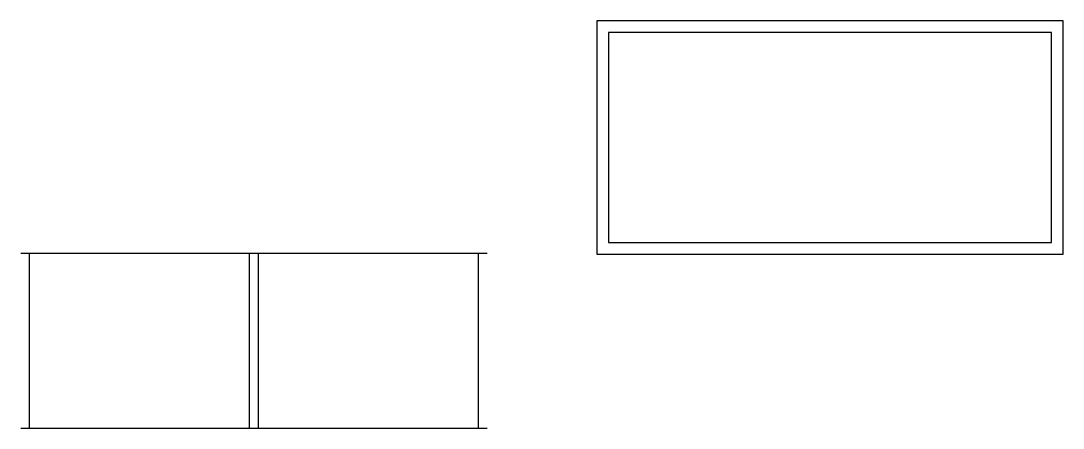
# Model space of a CAD drawing. Header units: inches. Extents: x -9907 to 5440, y -43 to 3048.
# Drawn here: x 3652 to 5440, y 21 to 719 of the extents above; entities that cross this region are included whole.
import ezdxf

# ---------------------------------------------------------------- set-up
doc = ezdxf.new("R2010")
doc.units = ezdxf.units.IN
doc.header["$MEASUREMENT"] = 0

msp = doc.modelspace()

# ---------------------------------------------------------------- linework, layer by layer
for p, q in [((3651.52034, 321.35667), (4451.52034, 321.35667)), ((3666.52034, 21.35667), (3666.52034, 321.35667)), ((4044.02034, 21.35667), (4044.02034, 321.35667)), ((4059.02034, 21.35667), (4059.02034, 321.35667)), ((4436.52034, 21.35667), (4436.52034, 321.35667)), ((3651.52034, 21.35667), (4451.52034, 21.35667))]:
    msp.add_line(p, q)
for points in [[(4639.79347, 319.38432), (5439.79347, 319.38432), (5439.79347, 719.38432), (4639.79347, 719.38432)], [(4659.79347, 339.38432), (5419.79347, 339.38432), (5419.79347, 699.38432), (4659.79347, 699.38432)]]:
    msp.add_lwpolyline(points, close=True)

doc.saveas('drawing.dxf')
